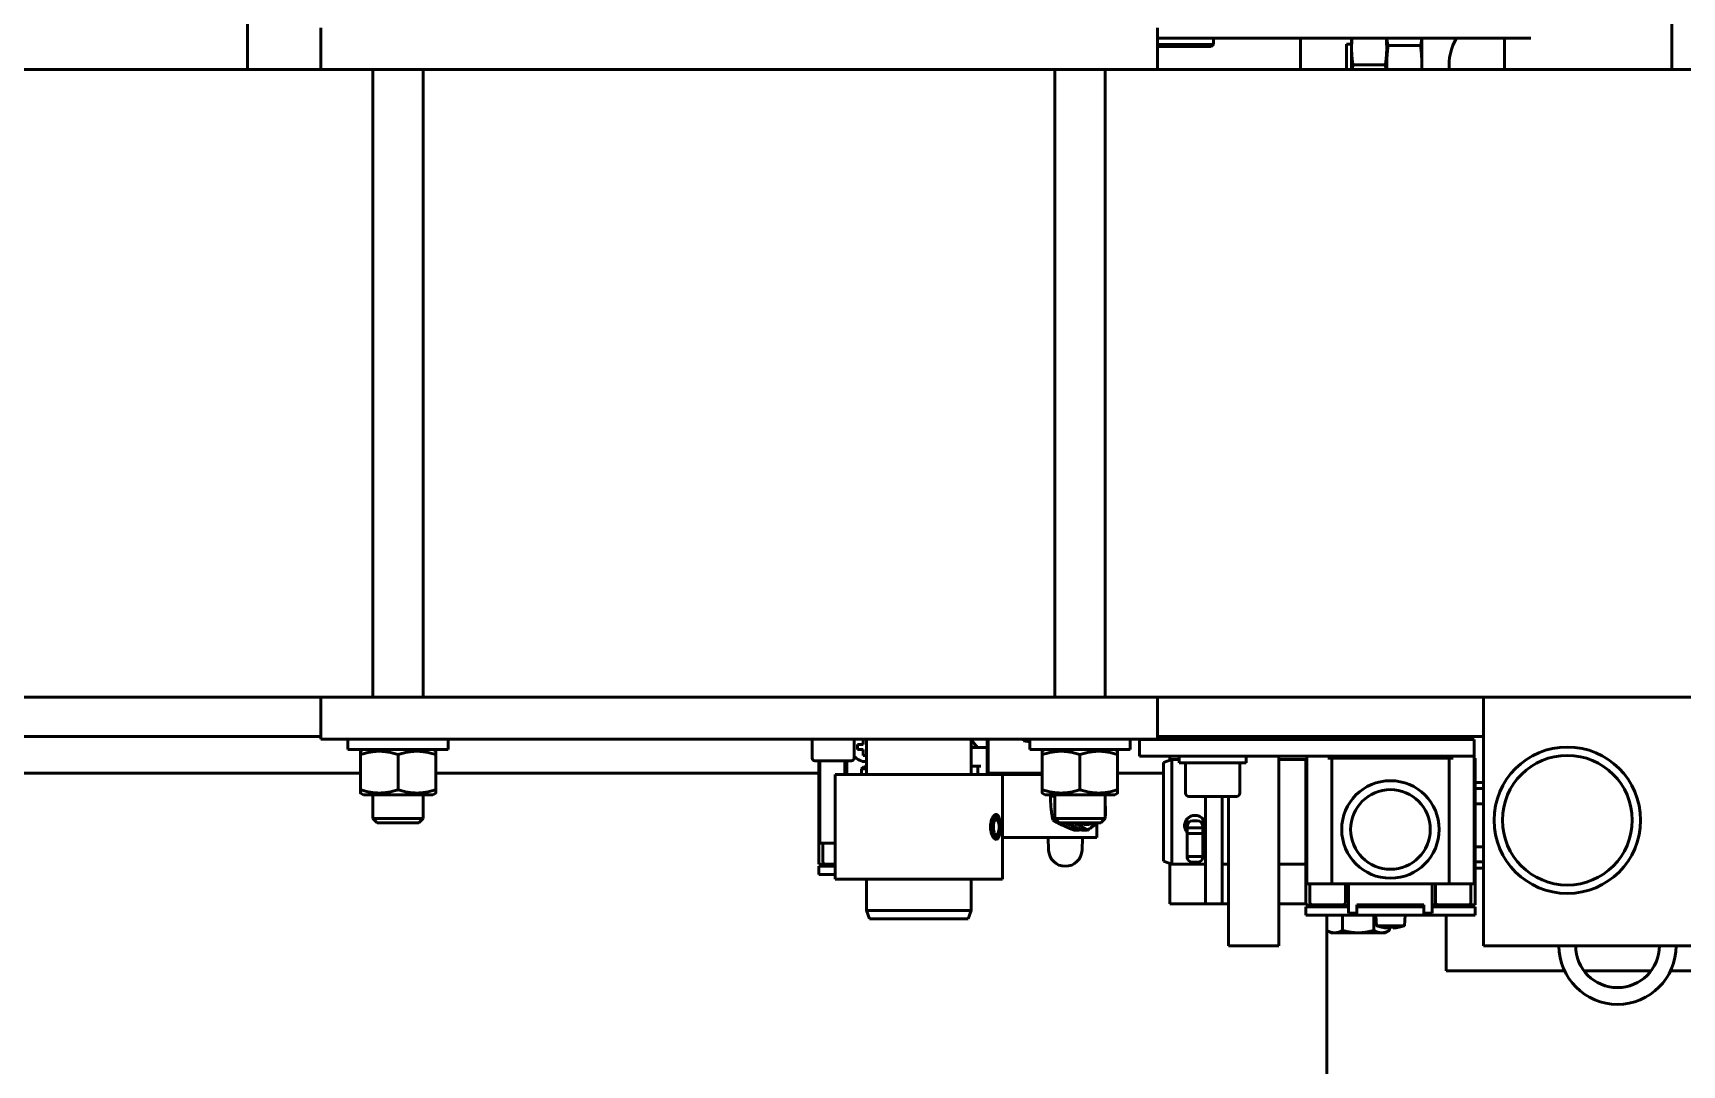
# Model space of a CAD drawing. Header units: metres. Extents: x -11418 to 773, y -8631 to 3561.
# Drawn here: x -3935.11 to -3895.69, y -1242.05 to -1217.38 of the extents above; entities that cross this region are included whole.
import ezdxf

# ---------------------------------------------------------------- set-up
doc = ezdxf.new("R2010")
doc.units = ezdxf.units.M
doc.header["$LTSCALE"] = 0.01
doc.header["$MEASUREMENT"] = 0
doc.layers.get('0').update_dxf_attribs({"color": 30, "lineweight": 0})
doc.layers.add('SSN_Lift-AM_0', color=7, linetype='Continuous', lineweight=50)

# ---------------------------------------------------------------- blocks, each defined once
blk = doc.blocks.new('Lift_20-024-10000')
at = {"layer": 'SSN_Lift-AM_0'}
for p, q in [((-355.5, 1213.9), (-355.5, 1194.4)), ((-15, 1210.9), (-15, 1194.4)), ((-338, 1194.4), (-338, 1204.4)), ((-138, 1194.4), (-138, 1204.4)), ((-138, 1201.9), (-136.58, 1201.9)), ((-138, 1200.4), (-124.61, 1200.4)), ((-125.11, 1199.9), (-138, 1199.9)), ((-135.58, 1201.9), (-136.58, 1201.9)), ((-135.58, 1201.9), (-60.86, 1201.9)), ((-125.11, 1199.9), (-124.61, 1200.4)), ((-124.61, 1201.9), (-124.61, 1200.4)), ((-103.77, 1194.4), (-103.77, 1201.9)), ((-92.77, 1194.4), (-92.77, 1200.5)), ((-92.77, 1200.5), (-91.57, 1200.5)), ((-91.57, 1201.9), (-91.57, 1199.5)), ((-91.57, 1199.5), (-91.57, 1194.4)), ((-83.17, 1201.9), (-83.17, 1199.5)), ((-83.17, 1199.5), (-83.17, 1195.5)), ((-82.84, 1200.12), (-75.1, 1200.12)), ((-74.77, 1194.4), (-74.77, 1201.9)), ((-60.86, 1201.9), (-48.76, 1201.9)), ((-55, 1201.9), (-55, 1194.4)), ((-338, 1194.4), (-497.5, 1194.4)), ((-338, 1194.4), (-138, 1194.4)), ((-325.5, 1194.4), (-325.5, 1044.4)), ((-313.5, 1194.4), (-313.5, 1044.4)), ((-162.5, 1194.4), (-162.5, 1044.4)), ((-150.5, 1194.4), (-150.5, 1044.4)), ((497.5, 1194.4), (-138, 1194.4)), ((-91.24, 1195.5), (-83.5, 1195.5)), ((-83.17, 1195.5), (-83.17, 1194.4)), ((-338, 1044.4), (-497.5, 1044.4)), ((-138, 1044.4), (-338, 1044.4)), ((-338, 1034.4), (-338, 1044.4)), ((497.5, 1044.4), (-138, 1044.4)), ((-138, 1034.4), (-138, 1044.4)), ((-60, 1044.4), (-60, 985)), ((-338, 1035), (-425, 1035)), ((-338, 1034.4), (-138, 1034.4)), ((-331.5, 1034.4), (-331.5, 1031.9)), ((-307.5, 1034.4), (-307.5, 1031.9)), ((-220.51, 1029.8), (-220.51, 1034.4)), ((-210.51, 1029.8), (-210.51, 1034.4)), ((-209.7, 1033.1), (-208.3, 1033.1)), ((-209.7, 1031.9), (-209.7, 1033.1)), ((-208.3, 1033.1), (-208.3, 1034.4)), ((-207.5, 1034.4), (-207.5, 1025.9)), ((-182.5, 1034.4), (-182.5, 1025.9)), ((-182.5, 1034.19), (-180.97, 1032.4)), ((-178.7, 1032.4), (-178.7, 1034.4)), ((-178.45, 1025.9), (-178.45, 1034.4)), ((-170, 1034), (-170, 1034.4)), ((-168.5, 1034), (-170, 1034)), ((-168.5, 1033.73), (-170, 1034)), ((-168.5, 1034.4), (-168.5, 1031.9)), ((-144.5, 1034.4), (-144.5, 1031.9)), ((-142.28, 1030.3), (-142.28, 1034.3)), ((-62.28, 1034.3), (-142.28, 1034.3)), ((-60, 1035), (-138, 1035)), ((-135, 1035), (-135, 1034.3)), ((-128.78, 1034.3), (-128.78, 1035)), ((-120.78, 1034.3), (-120.78, 1035)), ((-109, 1034.3), (-109, 1035)), ((-99.29, 1034.8), (-99.78, 1034.31)), ((-94.78, 1034.31), (-99.78, 1034.31)), ((-99.78, 1034.3), (-99.78, 1034.31)), ((-99.29, 1034.8), (-95.27, 1034.8)), ((-95.27, 1034.8), (-94.78, 1034.31)), ((-94.78, 1034.3), (-94.78, 1034.31)), ((-69.29, 1034.8), (-69.78, 1034.31)), ((-64.78, 1034.31), (-69.78, 1034.31)), ((-69.78, 1034.3), (-69.78, 1034.31)), ((-69.29, 1034.8), (-65.27, 1034.8)), ((-69, 1035), (-69, 1034.8)), ((-65.27, 1034.8), (-64.78, 1034.31)), ((-64.78, 1034.3), (-64.78, 1034.31)), ((-62.28, 1030.3), (-62.28, 1034.3)), ((-307.5, 1031.9), (-331.5, 1031.9)), ((-327.8, 1031.9), (-328.5, 1031.5)), ((-328.5, 1030.69), (-328.5, 1022.31)), ((-319.5, 1030.69), (-319.5, 1022.31)), ((-311.2, 1031.9), (-310.5, 1031.5)), ((-310.5, 1030.69), (-310.5, 1022.31)), ((-211.11, 1029.2), (-219.91, 1029.2)), ((-218.95, 1009.5), (-218.95, 1029.2)), ((-218.7, 1009.5), (-218.7, 1029.2)), ((-212.7, 1025.9), (-212.7, 1029.2)), ((-212.2, 1025.9), (-212.2, 1029.2)), ((-208.3, 1031.9), (-209.7, 1031.9)), ((-208.3, 1030.5), (-208.3, 1031.9)), ((-207.5, 1030.5), (-208.3, 1030.5)), ((-182.5, 1032.5), (-181.3, 1032.5)), ((-180.18, 1032.4), (-182.5, 1032.4)), ((-181.3, 1032.5), (-181.2, 1032.4)), ((-180.18, 1032.4), (-178.7, 1032.4)), ((-178.7, 1027.9), (-178.7, 1032.4)), ((-144.5, 1031.9), (-168.5, 1031.9)), ((-164.8, 1031.9), (-165.5, 1031.5)), ((-165.5, 1030.69), (-165.5, 1022.31)), ((-156.5, 1030.69), (-156.5, 1022.31)), ((-148.2, 1031.9), (-147.5, 1031.5)), ((-147.5, 1030.69), (-147.5, 1022.31)), ((-100.28, 1030.3), (-142.28, 1030.3)), ((-136.5, 1028.77), (-134.5, 1029.5)), ((-135, 1030.3), (-135, 1029.32)), ((-134.5, 1029.5), (-134.5, 1004.5)), ((-132.78, 1029.5), (-134.5, 1029.5)), ((-132.78, 1028.7), (-132.78, 1030.3)), ((-116.78, 1028.7), (-116.78, 1030.3)), ((-109, 985), (-109, 1030.3)), ((-102.53, 1029.5), (-109, 1029.5)), ((-102.53, 999.8), (-102.53, 1029.8)), ((-102.28, 1029.8), (-102.53, 1029.8)), ((-102.28, 999.8), (-102.28, 1030.3)), ((-100.28, 1030.3), (-94.28, 1030.3)), ((-96.28, 1029.8), (-97.28, 1029.8)), ((-96.28, 999.8), (-96.28, 1029.8)), ((-68.28, 1029.8), (-96.28, 1029.8)), ((-70.28, 1030.3), (-94.28, 1030.3)), ((-92.28, 1029.8), (-92.28, 1030.3)), ((-72.28, 1029.8), (-72.28, 1030.3)), ((-70.28, 1030.3), (-64.28, 1030.3)), ((-68.28, 999.8), (-68.28, 1029.8)), ((-67.28, 1029.8), (-68.28, 1029.8)), ((-62.28, 1030.3), (-64.28, 1030.3)), ((-62.28, 1029.8), (-62.28, 1030.3)), ((-62.28, 999.8), (-62.28, 1029.8)), ((-62.03, 1029.8), (-62.28, 1029.8)), ((-62.03, 999.8), (-62.03, 1029.8)), ((-425.03, 1026.24), (-328.5, 1026.24)), ((-310.5, 1026.24), (-218.95, 1026.24)), ((-175, 1025.9), (-215, 1025.9)), ((-215, 1025.9), (-215, 1000.9)), ((-208.2, 1027.75), (-208.7, 1027.25)), ((-207.5, 1027.25), (-208.7, 1027.25)), ((-208.7, 1025.9), (-208.7, 1027.25)), ((-208.2, 1027.75), (-207.5, 1027.75)), ((-182.5, 1027.9), (-180.18, 1027.9)), ((-180.9, 1025.9), (-180.9, 1027.9)), ((-178.7, 1025.9), (-178.7, 1027.9)), ((-178.45, 1026.24), (-165.5, 1026.24)), ((-175, 1025.9), (-165.5, 1025.9)), ((-175, 1025.9), (-175, 1000.9)), ((-147.5, 1026.24), (-136.5, 1026.24)), ((-136.5, 1005.23), (-136.5, 1028.77)), ((-132.78, 1028.7), (-116.78, 1028.7)), ((-131.28, 1021.5), (-131.28, 1028.7)), ((-118.28, 1021.5), (-118.28, 1028.7)), ((-327.8, 1021.1), (-328.5, 1021.5)), ((-327.8, 1021.1), (-311.2, 1021.1)), ((-325.5, 1021.1), (-325.5, 1015.4)), ((-313.5, 1021.1), (-313.5, 1015.4)), ((-311.2, 1021.1), (-310.5, 1021.5)), ((-164.8, 1021.1), (-165.5, 1021.5)), ((-164.8, 1021.1), (-148.2, 1021.1)), ((-162.5, 1021.1), (-162.5, 1015.4)), ((-150.5, 1021.1), (-150.5, 1015.4)), ((-148.2, 1021.1), (-147.5, 1021.5)), ((-60, 1024.05), (-62.03, 1024.05)), ((-60, 1022.55), (-62.03, 1022.55)), ((-163.53, 1020.72), (-162.5, 1020.72)), ((-119.08, 1020.7), (-130.48, 1020.7)), ((-126.5, 1020.7), (-126.5, 995)), ((-122.5, 1020.7), (-122.5, 995)), ((-121, 1020.7), (-121, 985)), ((-62.03, 1018.93), (-60, 1018.93)), ((-325.5, 1015.4), (-313.5, 1015.4)), ((-324.5, 1014.4), (-325.5, 1015.4)), ((-314.5, 1014.4), (-324.5, 1014.4)), ((-314.5, 1014.4), (-313.5, 1015.4)), ((-176.31, 1015.64), (-177.05, 1016.11)), ((-162.95, 1014.98), (-162.08, 1014.98)), ((-162.5, 1015.4), (-150.5, 1015.4)), ((-161.5, 1014.4), (-162.5, 1015.4)), ((-151.5, 1014.4), (-161.5, 1014.4)), ((-152.47, 1014.27), (-152.47, 1010.9)), ((-151.5, 1014.4), (-150.5, 1015.4)), ((-130.85, 1015.34), (-130.85, 1013.59)), ((-130.85, 1013.59), (-130.85, 1013.15)), ((-130.85, 1013.15), (-130.85, 1011.84)), ((-130.85, 1013.15), (-127.15, 1013.15)), ((-129.55, 1014.87), (-128.45, 1014.87)), ((-127.15, 1013.59), (-127.15, 1015.34)), ((-127.15, 1013.15), (-127.15, 1013.59)), ((-127.15, 1011.84), (-127.15, 1013.15)), ((-218.95, 1009.5), (-218.95, 1004.5)), ((-218.95, 1009.5), (-218.7, 1009.5)), ((-215, 1009.5), (-218.7, 1009.5)), ((-217.95, 1005), (-217.95, 1009.5)), ((-177.58, 1011.61), (-177.15, 1011.77)), ((-176.86, 1011.27), (-177.3, 1011.03)), ((-177.24, 1011.74), (-176.78, 1011.74)), ((-177.15, 1011.77), (-177.01, 1012.13)), ((-176.31, 1011.16), (-177.05, 1010.69)), ((-176.78, 1011.74), (-176.86, 1011.27)), ((-152.47, 1010.9), (-175, 1010.9)), ((-164, 1007.88), (-164.09, 1010.9)), ((-158.06, 1012.66), (-156.66, 1012.66)), ((-156.07, 1012.66), (-154.67, 1012.66)), ((-155.91, 1010.9), (-156, 1007.88)), ((-130.85, 1011.84), (-130.85, 1006.37)), ((-130.85, 1011.84), (-127.15, 1011.84)), ((-127.15, 1006.37), (-127.15, 1011.84)), ((-136.5, 1005.23), (-134.5, 1004.5)), ((-130.85, 1006.37), (-127.15, 1006.37)), ((-130.85, 1006.37), (-130.85, 1006.02)), ((-127.15, 1006.02), (-127.15, 1006.37)), ((-60, 1008.67), (-62.03, 1008.67)), ((-217.45, 1004.5), (-218.95, 1004.5)), ((-218.95, 1004), (-215, 1004)), ((-218.95, 1004), (-218.95, 1002)), ((-215, 1002), (-218.95, 1002)), ((-215, 1004.5), (-217.45, 1004.5)), ((-135, 1004.68), (-135, 995)), ((-126.5, 1004.5), (-134.5, 1004.5)), ((-129.55, 1004.98), (-128.45, 1004.98)), ((-121, 1004.5), (-122.5, 1004.5)), ((-102.53, 1004.5), (-109, 1004.5)), ((-62.03, 1005.05), (-60, 1005.05)), ((-62.03, 1003.55), (-60, 1003.55)), ((-175, 1000.9), (-215, 1000.9)), ((-207.5, 1000.9), (-207.5, 993.4)), ((-182.5, 1000.9), (-182.5, 993.4)), ((-102.28, 999.8), (-102.53, 999.8)), ((-102.53, 999.8), (-102.53, 994.8)), ((-102.28, 999.8), (-97.28, 999.8)), ((-101.53, 995.3), (-101.53, 999.8)), ((-96.28, 999.8), (-97.28, 999.8)), ((-68.28, 999.8), (-96.28, 999.8)), ((-93.03, 995.3), (-93.03, 999.8)), ((-92.28, 999.8), (-92.28, 992.8)), ((-72.28, 999.8), (-72.28, 992.8)), ((-71.53, 995.3), (-71.53, 999.8)), ((-67.28, 999.8), (-68.28, 999.8)), ((-67.28, 999.8), (-62.28, 999.8)), ((-63.03, 995.3), (-63.03, 999.8)), ((-62.03, 999.8), (-62.28, 999.8)), ((-62.03, 999.8), (-62.03, 994.8)), ((-207.5, 993.4), (-182.5, 993.4)), ((-206.77, 991.4), (-207.5, 993.4)), ((-183.23, 991.4), (-182.5, 993.4)), ((-126.5, 995), (-135, 995)), ((-126.5, 995), (-122.5, 995)), ((-121, 995), (-122.5, 995)), ((-109, 995), (-102.53, 995)), ((-101.03, 994.8), (-102.53, 994.8)), ((-102.53, 994.3), (-98.53, 994.3)), ((-102.53, 992.3), (-102.53, 994.3)), ((-93.53, 994.8), (-101.03, 994.8)), ((-97.28, 994.3), (-98.53, 994.3)), ((-98, 994.3), (-98, 994.8)), ((-92.29, 994.3), (-97.28, 994.3)), ((-93.53, 994.8), (-92.28, 994.8)), ((-92.29, 994.3), (-92.28, 994.3)), ((-90.28, 994.8), (-74.28, 994.8)), ((-90.28, 994.8), (-90.28, 992.8)), ((-90.28, 994.3), (-90.03, 994.3)), ((-74.53, 994.3), (-90.03, 994.3)), ((-82, 994.3), (-82, 994.8)), ((-74.53, 994.3), (-74.28, 994.3)), ((-74.28, 994.8), (-74.28, 992.8)), ((-74.28, 994.3), (-74.28, 994.3)), ((-74.28, 992.3), (-74.28, 994.3)), ((-72.28, 994.8), (-71.03, 994.8)), ((-72.28, 994.3), (-72.27, 994.3)), ((-67.28, 994.3), (-72.27, 994.3)), ((-63.53, 994.8), (-71.03, 994.8)), ((-69, 994.8), (-69, 994.3)), ((-66.03, 994.3), (-67.28, 994.3)), ((-66.03, 994.3), (-62.03, 994.3)), ((-62.03, 994.8), (-63.53, 994.8)), ((-62.03, 992.3), (-62.03, 994.3)), ((-183.23, 991.4), (-206.77, 991.4)), ((-102.53, 992.3), (-98.53, 992.3)), ((-97.28, 992.3), (-98.53, 992.3)), ((-97.51, 992.3), (-97.51, 988.68)), ((-92.29, 992.3), (-97.28, 992.3)), ((-93.75, 992.3), (-93.75, 988.68)), ((-92.29, 992.3), (-92.04, 992.3)), ((-90.28, 992.8), (-92.28, 992.8)), ((-90.53, 992.3), (-92.04, 992.3)), ((-90.28, 992.3), (-90.53, 992.3)), ((-90.28, 992.3), (-90.28, 992.8)), ((-90.28, 992.3), (-90.03, 992.3)), ((-74.53, 992.3), (-90.03, 992.3)), ((-86.25, 992.3), (-86.25, 988.68)), ((-85.6, 989.8), (-85.78, 992.3)), ((-78.96, 989.8), (-85.6, 989.8)), ((-85.56, 989.8), (-85.6, 989.8)), ((-82.83, 989.44), (-82.83, 989.21)), ((-82.49, 989.43), (-82.49, 988.68)), ((-81.73, 989.21), (-81.73, 989.44)), ((-78.96, 989.8), (-79, 989.8)), ((-78.96, 989.8), (-78.78, 992.3)), ((-74.53, 992.3), (-74.28, 992.3)), ((-72.28, 992.8), (-74.28, 992.8)), ((-74.03, 992.3), (-74.28, 992.3)), ((-72.52, 992.3), (-74.03, 992.3)), ((-72.52, 992.3), (-72.27, 992.3)), ((-67.28, 992.3), (-72.27, 992.3)), ((-69, 992.3), (-69, 979)), ((-66.03, 992.3), (-67.28, 992.3)), ((-66.03, 992.3), (-62.03, 992.3)), ((-96.5, 988.1), (-97.51, 988.68)), ((-97.5, 988.68), (-97.5, 685.54)), ((-96.5, 988.1), (-95.63, 988.1)), ((-95.63, 988.1), (-90, 988.1)), ((-90, 988.1), (-84.37, 988.1)), ((-84.37, 988.1), (-83.5, 988.1)), ((-83.5, 988.1), (-82.49, 988.68)), ((-121, 985), (-109, 985)), ((-60, 985), (60, 985)), ((-69, 979), (-40.65, 979)), ((-36, 979), (-20, 979)), ((-15.35, 979), (34.96, 979))]:
    blk.add_line(p, q, dxfattribs=at)
for centre, radius in [((-40, 1015), 17.5), ((-40, 1015), 15.5), ((-82.28, 1012.8), 11.65), ((-82.28, 1012.8), 9.53)]:
    blk.add_circle(centre, radius, dxfattribs=at)
for centre, radius, start, end in [((-55.77, 1195.5), 12.5, 149.2029, 185.0486), ((-219.91, 1029.8), 0.6, 180, 270), ((-211.11, 1029.8), 0.6, 270, 0), ((-207.7, 1032.5), 3.5, 216.7032, 273.2758), ((-130.48, 1021.5), 0.8, 180, 270), ((-119.08, 1021.5), 0.8, 270, 0), ((-160, 1008), 4, 181.7864, 270), ((-160, 1008), 4, 270, 358.2136), ((-217.45, 1005), 0.5, 180, 270), ((-101.03, 995.3), 0.5, 180, 270), ((-93.53, 995.3), 0.5, 270, 0), ((-71.03, 995.3), 0.5, 180, 270), ((-63.53, 995.3), 0.5, 270, 0), ((-82.28, 998.45), 9.27, 248.9878, 248.9963), ((-82.28, 998.45), 9.25, 249.2612, 256.8612), ((-82.28, 998.45), 9.25, 256.8612, 266.593), ((-82.28, 998.45), 9.25, 273.407, 283.138), ((-82.28, 998.45), 9.25, 283.138, 290.7388), ((-82.28, 998.45), 9.27, 291.0037, 291.0122), ((-28, 985), 14, 180, 0), ((-28, 985), 10, 180, 0)]:
    blk.add_arc(centre, radius, start, end, dxfattribs=at)
for centre, major_axis, ratio, start_param, end_param in [((-176.52, 1013.4), (0, -2.31), 0.382372, 5.888866, 11.777261), ((-176.52, 1013.4), (0, 1.8), 0.382372, 2.747274, 8.635668), ((-154.96, 1018.4), (0, -4.45), 0.92375, 5.829588, 6.736783), ((-129.55, 1013.59), (-1.29, 0), 0.995221, 4.712389, 6.283185), ((-128.45, 1013.59), (1.29, 0), 0.995221, 0, 1.570796), ((-129.55, 1006.02), (-1.29, 0), 0.805703, 0, 1.570796), ((-128.45, 1006.02), (1.3, 0), 0.805703, 4.712389, 6.283185), ((-82.28, 996.79), (8.74, 0), 0.842081, 4.649427, 4.775351)]:
    blk.add_ellipse(centre, major_axis=major_axis, ratio=ratio, start_param=start_param, end_param=end_param, dxfattribs=at)
for points, weights in [([(-91.45, 1201.9), (-91.57, 1200.67), (-91.57, 1199.5)], [3.10215132488, 3.19257984559, 3.19257984943]), ([(-91.57, 1199.5), (-91.57, 1197.64), (-91.24, 1195.5)], [3.19257984943, 3.19257985554, 2.96336292916]), ([(-75.1, 1200.12), (-74.85, 1201.07), (-74.79, 1201.9)], [2.96336292914, 3.13634256977, 3.17878230071]), ([(-74.77, 1195.5), (-74.77, 1197.54), (-75.07, 1199.87)], [3.19257984942, 3.19257985354, 2.98442524995]), ([(-91.24, 1195.5), (-91.33, 1194.93), (-91.39, 1194.4)], [2.96336292915, 3.02076557468, 3.06379291271]), ([(-74.79, 1194.4), (-74.77, 1194.95), (-74.77, 1195.5)], [3.17763090462, 3.19257984832, 3.19257984942]), ([(-328.5, 1030.69), (-328.5, 1031.5), (-328.5, 1031.5)], [1, 1.07735026919, 1.07735026919]), ([(-319.5, 1030.69), (-324, 1032.19), (-328.5, 1030.69)], [1, 1.15470053838, 1]), ([(-310.5, 1030.69), (-315, 1032.19), (-319.5, 1030.69)], [1, 1.15470053838, 1]), ([(-310.5, 1031.5), (-310.5, 1031.5), (-310.5, 1030.69)], [1.07735026919, 1.07735026919, 1]), ([(-165.5, 1030.69), (-165.5, 1031.5), (-165.5, 1031.5)], [1, 1.07735026919, 1.07735026919]), ([(-156.5, 1030.69), (-161, 1032.19), (-165.5, 1030.69)], [1, 1.15470053838, 1]), ([(-147.5, 1030.69), (-152, 1032.19), (-156.5, 1030.69)], [1, 1.15470053838, 1]), ([(-147.5, 1031.5), (-147.5, 1031.5), (-147.5, 1030.69)], [1.07735026919, 1.07735026919, 1]), ([(-328.5, 1022.31), (-324, 1020.81), (-319.5, 1022.31)], [1, 1.15470053838, 1]), ([(-328.5, 1021.5), (-328.5, 1021.5), (-328.5, 1022.31)], [1.07735026919, 1.07735026919, 1]), ([(-319.5, 1022.31), (-315, 1020.81), (-310.5, 1022.31)], [1, 1.15470053838, 1]), ([(-310.5, 1022.31), (-310.5, 1021.5), (-310.5, 1021.5)], [1, 1.07735026919, 1.07735026919]), ([(-165.5, 1022.31), (-161, 1020.81), (-156.5, 1022.31)], [1, 1.15470053838, 1]), ([(-165.5, 1021.5), (-165.5, 1021.5), (-165.5, 1022.31)], [1.07735026919, 1.07735026919, 1]), ([(-163.12, 1021.1), (-163.32, 1020.92), (-163.53, 1020.72)], [1.02782827462, 1.01545891591, 1]), ([(-156.5, 1022.31), (-152, 1020.81), (-147.5, 1022.31)], [1, 1.15470053838, 1]), ([(-147.5, 1022.31), (-147.5, 1021.5), (-147.5, 1021.5)], [1, 1.07735026919, 1.07735026919]), ([(-163.53, 1020.72), (-163.56, 1017.85), (-162.95, 1014.98)], [1, 1.15470053838, 1]), ([(-150.5, 1019.07), (-150.35, 1017.68), (-150.37, 1016.08)], [1.0771949219, 1.08081670176, 1]), ([(-162.95, 1014.98), (-160.82, 1013.82), (-158.06, 1012.66)], [1, 1.15470053838, 1]), ([(-156.66, 1012.66), (-158.33, 1013.58), (-160.19, 1014.4)], [1, 1.11802157634, 1.05596501426]), ([(-159.85, 1014.4), (-158.25, 1013.58), (-156.07, 1012.66)], [1.05596501426, 1.11802157634, 1]), ([(-154.67, 1012.66), (-156.34, 1013.58), (-158.2, 1014.4)], [1, 1.11802157634, 1.05596501426]), ([(-152.31, 1014.4), (-153.32, 1013.59), (-154.67, 1012.66)], [1.07732236442, 1.07881943265, 1]), ([(-150.37, 1016.08), (-150.43, 1016.02), (-150.5, 1015.95)], [1, 1.00493486793, 1.00955489635]), ([(-156.44, 1012.82), (-156.54, 1012.74), (-156.66, 1012.66)], [1.01178988843, 1.00613852086, 1]), ([(-97.51, 988.68), (-96.5, 988.1), (-95.63, 988.1)], [1, 1.0379548493, 1]), ([(-95.63, 988.1), (-94.76, 988.1), (-93.75, 988.68)], [1, 1.0379548493, 1]), ([(-93.75, 988.68), (-91.74, 988.1), (-90, 988.1)], [1, 1.0379548493, 1]), ([(-90, 988.1), (-88.26, 988.1), (-86.25, 988.68)], [1, 1.0379548493, 1]), ([(-86.25, 988.68), (-85.24, 988.1), (-84.37, 988.1)], [1, 1.0379548493, 1]), ([(-84.37, 988.1), (-83.5, 988.1), (-82.49, 988.68)], [1, 1.0379548493, 1])]:
    blk.add_rational_spline(points, weights, degree=2, dxfattribs=at)
for points, degree, knots in [([(-83.5, 1195.5), (-83.42, 1196.04), (-83.35, 1196.54), (-83.3, 1197.01), (-83.23, 1197.8), (-83.19, 1198.54), (-83.18, 1198.86), (-83.17, 1199.18), (-83.17, 1199.5)], 5, [0, 0, 0, 0, 0, 0, 29.57885, 29.57885, 29.57885, 52.609879, 52.609879, 52.609879, 52.609879, 52.609879, 52.609879]), ([(-83.17, 1199.5), (-83.17, 1199.82), (-83.18, 1200.14), (-83.19, 1200.46), (-83.21, 1200.93), (-83.25, 1201.42), (-83.27, 1201.58), (-83.28, 1201.74), (-83.3, 1201.9)], 5, [52.609879, 52.609879, 52.609879, 52.609879, 52.609879, 52.609879, 75.640911, 75.640911, 75.640911, 86.093562, 86.093562, 86.093562, 86.093562, 86.093562, 86.093562]), ([(-82.87, 1199.87), (-82.94, 1199.31), (-83, 1198.79), (-83.05, 1198.3), (-83.12, 1197.43), (-83.15, 1196.6), (-83.17, 1196.23), (-83.17, 1195.87), (-83.17, 1195.5)], 5, [0, 0, 0, 0, 0, 0, 27.199689, 27.199689, 27.199689, 50.230718, 50.230718, 50.230718, 50.230718, 50.230718, 50.230718]), ([(-83.15, 1201.9), (-83.15, 1201.82), (-83.14, 1201.74), (-83.13, 1201.66), (-83.1, 1201.33), (-83.04, 1200.99), (-82.99, 1200.72), (-82.92, 1200.43), (-82.84, 1200.12)], 5, [65.794246, 65.794246, 65.794246, 65.794246, 65.794246, 65.794246, 75.640911, 75.640911, 75.640911, 105.219765, 105.219765, 105.219765, 105.219765, 105.219765, 105.219765]), ([(-176.52, 1010.4), (-176.66, 1010.4), (-176.83, 1010.48), (-177.15, 1010.78), (-177.31, 1011.01), (-177.56, 1011.54), (-177.68, 1011.88), (-177.84, 1012.62), (-177.88, 1013.02), (-177.88, 1013.4), (-177.88, 1013.78), (-177.84, 1014.18), (-177.68, 1014.92), (-177.56, 1015.26), (-177.31, 1015.79), (-177.15, 1016.02), (-176.83, 1016.32), (-176.66, 1016.4), (-176.52, 1016.4)], 3, [1.3582764, 1.3582764, 1.3582764, 1.3582764, 1.4714651, 1.4714651, 1.5846538, 1.5846538, 1.6978445, 1.6978445, 1.8110352, 1.8110352, 1.8110352, 1.9242259, 1.9242259, 2.0374166, 2.0374166, 2.1506053, 2.1506053, 2.263794, 2.263794, 2.263794, 2.263794]), ([(-176.52, 1016.4), (-176.38, 1016.4), (-176.23, 1016.32), (-175.99, 1016.02), (-175.89, 1015.79), (-175.74, 1015.26), (-175.68, 1014.92), (-175.6, 1014.18), (-175.58, 1013.78), (-175.58, 1013.02), (-175.6, 1012.62), (-175.68, 1011.88), (-175.74, 1011.54), (-175.89, 1011.01), (-175.99, 1010.78), (-176.23, 1010.48), (-176.38, 1010.4), (-176.52, 1010.4)], 3, [0.4527588, 0.4527588, 0.4527588, 0.4527588, 0.5659475, 0.5659475, 0.6791362, 0.6791362, 0.7923269, 0.7923269, 0.9055176, 0.9055176, 1.0187083, 1.0187083, 1.131899, 1.131899, 1.2450877, 1.2450877, 1.3582764, 1.3582764, 1.3582764, 1.3582764]), ([(-130.85, 1012.1), (-131.04, 1012.29), (-131.2, 1012.52), (-131.44, 1013.07), (-131.5, 1013.39), (-131.5, 1013.99), (-131.44, 1014.32), (-131.18, 1014.93), (-130.99, 1015.21), (-130.55, 1015.65), (-130.27, 1015.84), (-129.65, 1016.1), (-129.31, 1016.17), (-129, 1016.17)], 3, [0.9563493, 0.9563493, 0.9563493, 0.9563493, 1.0389105, 1.0389105, 1.133354, 1.133354, 1.2277975, 1.2277975, 1.3222411, 1.3222411, 1.4166899, 1.4166899, 1.5111387, 1.5111387, 1.5111387, 1.5111387]), ([(-129, 1016.17), (-128.69, 1016.17), (-128.35, 1016.1), (-127.73, 1015.84), (-127.45, 1015.65), (-127.01, 1015.21), (-126.82, 1014.93), (-126.56, 1014.32), (-126.5, 1013.99), (-126.5, 1013.39), (-126.56, 1013.07), (-126.8, 1012.52), (-126.96, 1012.29), (-127.15, 1012.1)], 3, [0, 0, 0, 0, 0.0944488, 0.0944488, 0.1888976, 0.1888976, 0.2833411, 0.2833411, 0.3777847, 0.3777847, 0.4722282, 0.4722282, 0.5547894, 0.5547894, 0.5547894, 0.5547894])]:
    blk.add_open_spline(points, degree=degree, knots=knots, dxfattribs=at)
for points, degree in [([(-82.87, 1199.87), (-82.87, 1199.92), (-82.86, 1199.97), (-82.85, 1200.02), (-82.85, 1200.07), (-82.84, 1200.12)], 5), ([(-75.07, 1199.87), (-75.08, 1199.95), (-75.09, 1200.03), (-75.1, 1200.12)], 3), ([(-83.35, 1194.4), (-83.38, 1194.61), (-83.4, 1194.82), (-83.43, 1195.04), (-83.47, 1195.27), (-83.5, 1195.5)], 5), ([(-83.17, 1195.5), (-83.17, 1195.28), (-83.17, 1195.06), (-83.17, 1194.84), (-83.16, 1194.62), (-83.15, 1194.4)], 5)]:
    blk.add_open_spline(points, degree=degree, dxfattribs=at)
blk = doc.blocks.new('Lift mit KG 3.200')
at = {"layer": 'SSN_Lift-AM_0'}
blk.add_blockref('Lift_20-024-10000', (67264.31, 60555.61), dxfattribs=at)
blk = doc.blocks.new('A$C4EFB1426')
blk.add_blockref('Lift mit KG 3.200', (-65305.19, -59357.45))

msp = doc.modelspace()

# ---------------------------------------------------------------- block references
at = {"xscale": 0.1, "yscale": 0.1, "zscale": 0.1}
msp.add_blockref('A$C4EFB1426', (-4090.347, -1457.513), dxfattribs=at)

doc.saveas('drawing.dxf')
